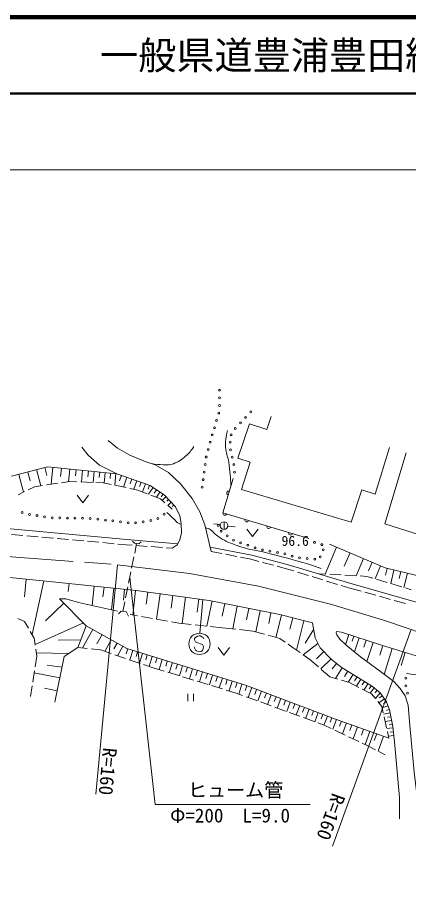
# Model space of a CAD drawing. Units: millimetres at full size, sheet at 1:1000; details may follow other scales. Extents: x 40000 to 680000, y 20000 to 380000.
# Drawn here: x 205878 to 257206, y 266731 to 380000 of the extents above; entities that cross this region are included whole.
import ezdxf
from ezdxf.enums import TextEntityAlignment as Align

# ---------------------------------------------------------------- set-up
doc = ezdxf.new("R2010")
doc.units = ezdxf.units.MM
doc.header["$LTSCALE"] = 1000
doc.linetypes.add('CHAIN', pattern=[18.5, 12, -1.5, 3.5, -1.5])
for name, color, linetype, lineweight in [('M-BGD', 7, 'Continuous', 13), ('M-BMK', 2, 'CHAIN', 13), ('M-STR-HTXT', 7, 'Continuous', 13), ('M-STR-STRC', 7, 'Continuous', 13), ('M-TTL', 2, 'Continuous', 140), ('M-TTL-LINE', 7, 'Continuous', 50)]:
    doc.layers.add(name, color=color, linetype=linetype, lineweight=lineweight)
doc.layers.add('M-BGD-HTXT', color=7, linetype='Continuous')
doc.layers.add('M-TTL-TXT', color=7, linetype='Continuous')
doc.styles.add('ＭＳ ゴシック', font='')
doc.styles.get('ＭＳ ゴシック').set_extended_font_data('MS Gothic')

msp = doc.modelspace()

# ---------------------------------------------------------------- linework, layer by layer
at = {"layer": 'M-BGD'}
for p, q in [((208414, 320656), (208977, 318538)), ((209473, 320937), (209754, 319878)), ((210552, 320963), (210330, 318740)), ((211664, 320852), (211553, 319741)), ((212775, 320741), (212609, 319080)), ((213606, 320658), (213523, 319828)), ((214436, 320575), (214282, 319035)), ((206086, 320037), (206705, 317710)), ((207250, 320346), (207559, 319183)), ((215206, 320498), (215129, 319728)), ((215976, 320421), (215831, 318974)), ((216700, 320349), (216627, 319625)), ((217423, 320276), (217285, 318893)), ((218115, 320207), (218046, 319516)), ((218807, 320138), (218653, 318607)), ((219539, 319915), (219284, 319189)), ((220265, 319659), (219809, 318365)), ((220912, 319431), (220684, 318784)), ((207286, 317993), (208149, 318415)), ((208149, 318415), (209202, 318572)), ((209696, 318646), (211180, 318867)), ((211674, 318941), (212727, 319098)), ((212727, 319098), (213691, 319059)), ((214191, 319039), (215690, 318979)), ((216189, 318959), (217154, 318921)), ((217154, 318921), (218192, 318703)), ((218681, 318601), (220150, 318294)), ((221559, 319203), (221164, 318082)), ((222119, 319005), (221922, 318444)), ((222680, 318807), (222302, 317734)), ((223217, 318618), (223027, 318081)), ((223698, 318321), (223086, 317432)), ((205973, 317352), (206837, 317774)), ((213727, 317323), (214477, 316323)), ((214477, 316323), (215227, 317323)), ((220639, 318191), (221677, 317974)), ((221677, 317974), (222924, 317495)), ((223390, 317315), (224637, 316836)), ((224143, 318015), (223837, 317570)), ((224587, 317709), (224122, 317034)), ((224999, 317425), (224767, 317087)), ((224637, 316836), (225229, 316324)), ((225375, 317099), (224878, 316627)), ((225719, 316737), (225471, 316501)), ((226064, 316374), (225638, 315970)), ((225607, 315997), (226199, 315486)), ((226408, 316011), (226195, 315810)), ((232985, 312817), (232985, 313817)), ((232513, 313480), (231649, 313532)), ((233482, 313257), (234432, 313157)), ((235960, 312870), (236710, 311870)), ((236710, 311870), (237460, 312870)), ((205133, 312168), (206627, 312032)), ((207125, 311987), (208619, 311851)), ((209117, 311806), (210610, 311670)), ((211108, 311624), (212602, 311488)), ((213100, 311443), (214594, 311307)), ((215092, 311262), (216586, 311126)), ((217084, 311080), (218577, 310944)), ((219075, 310899), (220170, 310799)), ((220170, 310799), (220934, 310743)), ((221531, 310969), (221274, 309700)), ((221433, 310706), (222929, 310595)), ((223427, 310558), (224923, 310447)), ((225422, 310410), (226186, 310353)), ((247748, 310488), (246244, 306966)), ((232687, 309657), (231318, 309932)), ((234648, 309264), (233177, 309559)), ((249509, 309736), (248757, 307975)), ((221174, 309210), (220876, 307740)), ((236507, 308892), (235138, 309166)), ((237549, 308618), (236507, 308892)), ((239483, 308111), (238032, 308492)), ((251270, 308984), (250310, 306736)), ((252394, 308504), (251914, 307380)), ((220777, 307250), (220478, 305780)), ((241009, 307711), (239967, 307984)), ((242135, 307366), (241009, 307711)), ((244047, 306779), (242613, 307219)), ((246347, 306960), (245457, 307010)), ((253517, 308024), (252797, 306336)), ((254375, 307706), (254160, 306814)), ((255267, 307490), (254840, 305723)), ((256151, 307277), (255937, 306393)), ((257034, 307063), (256584, 305200)), ((207046, 306308), (206813, 303973)), ((209381, 306075), (207809, 299044)), ((245959, 306193), (244525, 306633)), ((247871, 305606), (246437, 306046)), ((248343, 306848), (246846, 306932)), ((250340, 306735), (248843, 306819)), ((251730, 306656), (250839, 306707)), ((252483, 306430), (251730, 306656)), ((254399, 305856), (252962, 306287)), ((212677, 305730), (212566, 304670)), ((215973, 305385), (215706, 302832)), ((217250, 305251), (217116, 303975)), ((218526, 305118), (218229, 302281)), ((219944, 304969), (219796, 303551)), ((220379, 305290), (220081, 303820)), ((221363, 304821), (221023, 301578)), ((249474, 305114), (248349, 305460)), ((250978, 304702), (249474, 305114)), ((256315, 305281), (254878, 305712)), ((257547, 304911), (256794, 305137)), ((222979, 304605), (222759, 302990)), ((224595, 304386), (224138, 301027)), ((226274, 304158), (226046, 302478)), ((227953, 303930), (227483, 300465)), ((229686, 303695), (229450, 301962)), ((252906, 304172), (251460, 304569)), ((254835, 303643), (253388, 304040)), ((212000, 303124), (209574, 300840)), ((219981, 303330), (219724, 302060)), ((231414, 303436), (230743, 300119)), ((233072, 303100), (232737, 301442)), ((234731, 302765), (234123, 299760)), ((236234, 302461), (235930, 300958)), ((256764, 303113), (255317, 303510)), ((221654, 301466), (220674, 301639)), ((223624, 301118), (222146, 301379)), ((237736, 302157), (237171, 299364)), ((239133, 301875), (238851, 300478)), ((240528, 301582), (239790, 298644)), ((205931, 301152), (206827, 300721)), ((206827, 300721), (207333, 299857)), ((214555, 300543), (208208, 297735)), ((225593, 300770), (224116, 301031)), ((227065, 300510), (226085, 300683)), ((228689, 300342), (227065, 300510)), ((230678, 300138), (229186, 300291)), ((241997, 301213), (241628, 299744)), ((243466, 300845), (242495, 296976)), ((207586, 299426), (208092, 298562)), ((215789, 299689), (214436, 297275)), ((232799, 299919), (231175, 300086)), ((234523, 299728), (232799, 299919)), ((236745, 299481), (235020, 299673)), ((238283, 299058), (236745, 299481)), ((244748, 299752), (243616, 297911)), ((249351, 299034), (248914, 297692)), ((208092, 298562), (208226, 297612)), ((214205, 298325), (211227, 298279)), ((216996, 299012), (216319, 297805)), ((218203, 298336), (217349, 296813)), ((218964, 297909), (218537, 297148)), ((240303, 298503), (238765, 298926)), ((240983, 298030), (240303, 298503)), ((250022, 298815), (249803, 298145)), ((250693, 298597), (250089, 296746)), ((251618, 298295), (251316, 297370)), ((252543, 297993), (251728, 295493)), ((208295, 297117), (208429, 296168)), ((215060, 297203), (213829, 297345)), ((216788, 297003), (215557, 297145)), ((218186, 296530), (216788, 297003)), ((219725, 297482), (219031, 296244)), ((220354, 297158), (220144, 296480)), ((221032, 296948), (220645, 295697)), ((232212, 297314), (232962, 296314)), ((232962, 296314), (233712, 297314)), ((242073, 297272), (241393, 297745)), ((242956, 296656), (242073, 297272)), ((245304, 297856), (243375, 296364)), ((246073, 296787), (245129, 295842)), ((253794, 297588), (253406, 296331)), ((255050, 297200), (254002, 293802)), ((208429, 296168), (208214, 294772)), ((212603, 296519), (208366, 296616)), ((220080, 295888), (218659, 296370)), ((221974, 295247), (220554, 295728)), ((221658, 296754), (221464, 296129)), ((222283, 296560), (221886, 295277)), ((222925, 296362), (222726, 295720)), ((223567, 296163), (223159, 294846)), ((224225, 295959), (224021, 295300)), ((224884, 295755), (224471, 294423)), ((244249, 295754), (243366, 296370)), ((245367, 294780), (244249, 295754)), ((247018, 295842), (245681, 294506)), ((256750, 296676), (256226, 294977)), ((211757, 294753), (209777, 294988)), ((223846, 294613), (222448, 295086)), ((225148, 294217), (223846, 294613)), ((225550, 295549), (225344, 294882)), ((226216, 295342), (225806, 294017)), ((226879, 295137), (226673, 294475)), ((227541, 294932), (227133, 293614)), ((228200, 294728), (227996, 294069)), ((228859, 294524), (228453, 293213)), ((247751, 295248), (247160, 294511)), ((248499, 294672), (247622, 293253)), ((208138, 294278), (207910, 292796)), ((211471, 293341), (208099, 294023)), ((227061, 293636), (225626, 294072)), ((228975, 293054), (227540, 293490)), ((229514, 294321), (229311, 293665)), ((230170, 294118), (229766, 292814)), ((230821, 293916), (230620, 293264)), ((231473, 293714), (231072, 292417)), ((232122, 293513), (231921, 292865)), ((246862, 293478), (245744, 294452)), ((247904, 293169), (246862, 293478)), ((249209, 294233), (248770, 293524)), ((249918, 293794), (249280, 292762)), ((250433, 293473), (250111, 292959)), ((258489, 293715), (256904, 293901)), ((207834, 292301), (207620, 290906)), ((230889, 292473), (229453, 292909)), ((232802, 291891), (231367, 292327)), ((232770, 293312), (232370, 292022)), ((233415, 293112), (233215, 292467)), ((234060, 292913), (233662, 291630)), ((234701, 292714), (234502, 292073)), ((235343, 292515), (234941, 291219)), ((235987, 292303), (235748, 291668)), ((249426, 292719), (248384, 293027)), ((250661, 292098), (249426, 292719)), ((250948, 293151), (250377, 292240)), ((251403, 292866), (251118, 292410)), ((251859, 292581), (251342, 291755)), ((252282, 292315), (252024, 291903)), ((211130, 291655), (209444, 291996)), ((228232, 291268), (228232, 290268)), ((228982, 290268), (228982, 291268)), ((234583, 291350), (233281, 291746)), ((235419, 291045), (234583, 291350)), ((236622, 292064), (236139, 290782)), ((237263, 291823), (237022, 291182)), ((237904, 291582), (237426, 290312)), ((238539, 291343), (238300, 290708)), ((239174, 291104), (238701, 289846)), ((252343, 291252), (251108, 291873)), ((252687, 292023), (252144, 291352)), ((252852, 290620), (252343, 291252)), ((253076, 291709), (252804, 291373)), ((253465, 291394), (252845, 290629)), ((237297, 290359), (235888, 290873)), ((239176, 289673), (237767, 290187)), ((239803, 290867), (239566, 290239)), ((240432, 290631), (239963, 289386)), ((241054, 290397), (240820, 289774)), ((241677, 290162), (241213, 288929)), ((253675, 289599), (253166, 290231)), ((254037, 290575), (253300, 290065)), ((253752, 290986), (253347, 290706)), ((254316, 290161), (253898, 290000)), ((241055, 288987), (239646, 289501)), ((242294, 289930), (242062, 289314)), ((242910, 289698), (242451, 288477)), ((243521, 289469), (243291, 288858)), ((244131, 289239), (243676, 288030)), ((244736, 289012), (244509, 288407)), ((253870, 288734), (253675, 289599)), ((254496, 289694), (253721, 289396)), ((254675, 289228), (254288, 289079)), ((242933, 288301), (241524, 288816)), ((244812, 287615), (243403, 288130)), ((245341, 288784), (244890, 287587)), ((245940, 288559), (245714, 287960)), ((246538, 288334), (246092, 287148)), ((247131, 288110), (246908, 287518)), ((247725, 287890), (247263, 286595)), ((254779, 288740), (253906, 288578)), ((254311, 286784), (253981, 288247)), ((254962, 287757), (254126, 287601)), ((254871, 288248), (254434, 288167)), ((246117, 287138), (245282, 287444)), ((247044, 286699), (246117, 287138)), ((248379, 287656), (248146, 287002)), ((249033, 287423), (248524, 285997)), ((249760, 287163), (249501, 286436)), ((250488, 286904), (249927, 285331)), ((251296, 286616), (251008, 285807)), ((255130, 286771), (254334, 286680)), ((255053, 287265), (254635, 287187)), ((248851, 285842), (247496, 286485)), ((250658, 284985), (249303, 285627)), ((252105, 286327), (251486, 284592)), ((253004, 286006), (252683, 285107)), ((253903, 285686), (253201, 283717)), ((254616, 285431), (254421, 286296)), ((255244, 285778), (254556, 285699)), ((255187, 286274), (254789, 286229)), ((252036, 284331), (251110, 284770)), ((252859, 283897), (252036, 284331)), ((254123, 283230), (253301, 283664))]:
    msp.add_line(p, q, dxfattribs=at)
for points in [[(254694, 323563), (252797, 317451), (251044, 318014), (249668, 313777), (235271, 318045), (236401, 321654), (234782, 322143), (236317, 326679), (238610, 325937), (239167, 327641)], [(217777, 324501), (219008, 323489), (220560, 322579), (222499, 321786), (223949, 321297), (225686, 320302), (227288, 318801), (228806, 316862), (229817, 315108), (230458, 313439), (231318, 309932)], [(218946, 320124), (216647, 321247), (215163, 322545), (214354, 323607)], [(274541, 314120), (273310, 310056), (270595, 310933), (270224, 309786), (267105, 310832), (266902, 310191), (262687, 311608), (262467, 310882), (254070, 313547), (256869, 322872)], [(205120, 319780), (209839, 321035), (218946, 320124), (223321, 318581), (225193, 317291), (226610, 315799)], [(234176, 319507), (232817, 315000), (244098, 311610)], [(116104, 297656), (118447, 298546), (130943, 303149), (137393, 305628), (154264, 313293), (165444, 315923), (179002, 315468), (201616, 313191), (220232, 311497), (226895, 310906)], [(226186, 310353), (226831, 310793), (227206, 311453), (227420, 312347), (227380, 313601), (227193, 314598), (226610, 315799)], [(221003, 311295), (221228, 310995), (221827, 310943), (222120, 311198)], [(231186, 310472), (236650, 309448), (241254, 308217), (249635, 305721), (258960, 303057), (274356, 298690), (283822, 295982)], [(246829, 310881), (254114, 307769), (259919, 306365), (266672, 306138), (272402, 306441), (277789, 307162), (282861, 306176), (284910, 304506), (285770, 302533), (286292, 298132)], [(172078, 307413), (173602, 308391), (175288, 308605), (183023, 308369), (192567, 307751), (209245, 306090), (221487, 304808), (231048, 303509), (240306, 301638), (244606, 300558), (244955, 298580), (245584, 297276), (247046, 295814), (248361, 294758), (250070, 293701), (252476, 292194), (253476, 291385), (254308, 290182), (254702, 289159), (255106, 286978), (255337, 284971), (255994, 277636), (256011, 274870)], [(211433, 303697), (214917, 300178), (213829, 297345), (212036, 296137), (210822, 290134)], [(219005, 302112), (213912, 303225), (212243, 303697), (211433, 303697)], [(219145, 301752), (219495, 302077), (220167, 302028), (220441, 301448)], [(214917, 300178), (220241, 297193), (235797, 292374), (247597, 287935), (254616, 285431)], [(258709, 274466), (257900, 280975), (257360, 287096), (257124, 289766), (256753, 290969), (256068, 291958), (255258, 292880), (253695, 294027), (250896, 296107), (248996, 297613), (248153, 298422), (247771, 298973), (247703, 299254), (247748, 299412), (248400, 299344), (253639, 297636), (261604, 295179), (276047, 290103), (293045, 284336), (308020, 279024), (318820, 275407), (334984, 270475), (345456, 267718), (350110, 266731)]]:
    msp.add_lwpolyline(points, dxfattribs=at)
for centre, radius in [((232375, 331066), 125), ((232390, 330066), 125), ((232404, 329066), 125), ((232291, 328083), 125), ((235824, 327517), 125), ((236501, 328253), 125), ((231732, 326163), 125), ((232012, 327123), 125), ((235147, 326781), 125), ((231453, 325203), 125), ((233935, 325243), 125), ((234469, 326045), 125), ((231173, 324242), 125), ((233808, 324251), 125), ((230894, 323282), 125), ((233838, 323266), 125), ((230641, 322316), 125), ((234053, 322289), 125), ((230508, 321325), 125), ((234267, 321313), 125), ((230242, 319343), 125), ((230375, 320334), 125), ((234362, 320336), 125), ((230108, 318352), 125), ((206530, 315038), 125), ((207477, 314779), 125), ((225152, 314804), 125), ((208465, 314627), 125), ((209453, 314476), 125), ((210444, 314345), 125), ((211443, 314326), 125), ((212443, 314308), 125), ((213443, 314290), 125), ((214443, 314272), 125), ((215443, 314253), 125), ((216438, 314172), 125), ((217431, 314050), 125), ((218423, 313928), 125), ((219416, 313807), 125), ((220408, 313685), 125), ((221400, 313676), 125), ((222388, 313824), 125), ((223377, 313972), 125), ((224314, 314259), 125), ((232985, 313317), 500), ((232234, 313332), 125), ((232597, 312567), 125), ((233413, 311988), 125), ((234228, 311409), 125), ((235168, 311069), 125), ((236110, 310734), 125), ((237052, 310399), 125), ((244854, 311122), 125), ((245806, 310816), 125), ((238014, 310141), 125), ((239000, 309974), 125), ((239986, 309807), 125), ((240964, 309607), 125), ((241913, 309291), 125), ((245614, 309218), 125), ((245985, 310146), 125), ((242887, 309096), 125), ((243882, 308995), 125), ((244877, 308893), 125), ((256830, 293302), 125), ((256823, 292302), 125), ((257041, 291351), 125)]:
    msp.add_circle(centre, radius, dxfattribs=at)
for centre, start, end in [((233598, 317592), 73.2253, 253.2253), ((233097, 314916), 163.27719, 343.27719), ((235970, 314053), 163.27719, 343.27719), ((238843, 313189), 163.27719, 343.27719), ((241716, 312326), 163.27719, 343.27719)]:
    msp.add_arc(centre, 250, start, end, dxfattribs=at)
for points, knots in [([(233454, 325792), (233311, 325281), (233269, 325107), (233218, 324656), (233157, 324124), (233169, 323817), (233229, 323285), (233303, 322635), (233502, 322300), (233611, 321655), (233721, 321006), (233737, 320636), (233791, 319980), (233838, 319416), (233848, 319230), (233882, 318535)], [0, 0, 0, 0, 1, 1, 1, 2, 2, 2, 3, 3, 3, 4, 4, 4, 5, 5, 5, 5]), ([(223419, 321476), (224154, 321351), (224399, 321299), (225034, 321306), (225550, 321312), (225865, 321249), (226349, 321430), (227059, 321695), (227431, 321953), (227990, 322464), (228453, 322887), (228619, 323102), (229024, 323690)], [0, 0, 0, 0, 1, 1, 1, 2, 2, 2, 3, 3, 3, 4, 4, 4, 4]), ([(225494, 315027), (225951, 314607), (226066, 314501), (226434, 314165), (226662, 313957), (226736, 313757), (227018, 313633), (227155, 313573), (227221, 313547), (227383, 313521)], [0, 0, 0, 0, 1, 1, 1, 2, 2, 2, 3, 3, 3, 3]), ([(230567, 312994), (230834, 312954), (230951, 312923), (231171, 312813), (231471, 312663), (231544, 312445), (231801, 312228), (232150, 311934), (232362, 311785), (232756, 311554), (233584, 311068), (234112, 310909), (235016, 310587), (236360, 310109), (237185, 310092), (238569, 309744), (240429, 309276), (241479, 309036), (243313, 308474), (244257, 308184), (244570, 308089), (245718, 307698)], [0, 0, 0, 0, 1, 1, 1, 2, 2, 2, 3, 3, 3, 4, 4, 4, 5, 5, 5, 6, 6, 6, 7, 7, 7, 7])]:
    msp.add_open_spline(points, degree=3, knots=knots, dxfattribs=at)
at = {"layer": 'M-BMK'}
msp.add_lwpolyline([(201226, 309527), (219023, 308176), (228447, 307021), (237516, 305380), (246942, 303027), (253785, 300967), (257535, 299694), (265996, 296705), (269011, 295599), (275421, 293449), (283295, 290600), (303141, 283531), (318259, 278270), (323891, 276379), (331332, 274166), (338105, 272334)], dxfattribs=at)
at = {"layer": 'M-STR-HTXT'}
for p, q in [((73586, 360000), (283029, 360000)), ((219023, 308176), (216196, 278068)), ((223952, 276731), (220622, 306488)), ((257535, 299694), (247211, 271271)), ((244276, 276731), (223952, 276731))]:
    msp.add_line(p, q, dxfattribs=at)
at = {"layer": 'M-STR-STRC'}
for p, q in [((229827, 299206), (230226, 303621)), ((229132, 298488), (229109, 298329)), ((229109, 298329), (229229, 298074)), ((229312, 298682), (229132, 298488)), ((229229, 298074), (229441, 297971)), ((229495, 298812), (229312, 298682)), ((229441, 297971), (230186, 297707)), ((229728, 298859), (229495, 298812)), ((229890, 298837), (229728, 298859)), ((230092, 298735), (229890, 298837)), ((230245, 298631), (230092, 298735)), ((230293, 298474), (230245, 298631)), ((229113, 297245), (229058, 297398)), ((229230, 296996), (229113, 297245)), ((229375, 296893), (229230, 296996)), ((229579, 296788), (229375, 296893)), ((229748, 296764), (229579, 296788)), ((229982, 296804), (229748, 296764)), ((230157, 296939), (229982, 296804)), ((230256, 297147), (230157, 296939)), ((230186, 297707), (230298, 297466)), ((230298, 297466), (230256, 297147))]:
    msp.add_line(p, q, dxfattribs=at)
msp.add_circle((229772, 297807), 1400, dxfattribs=at)
at = {"layer": 'M-TTL'}
msp.add_line((680000, 380000), (40000, 380000), dxfattribs=at)
at = {"layer": 'M-TTL-LINE'}
msp.add_line((40000, 370000), (680000, 370000), dxfattribs=at)

# ---------------------------------------------------------------- texts
at = {"layer": 'M-BGD-HTXT', "style": 'ＭＳ ゴシック'}
msp.add_text('96.6', height=1320, dxfattribs=at).set_placement((240524, 310263), align=Align.BOTTOM_LEFT)
at = {"layer": 'M-STR-HTXT', "style": 'ＭＳ ゴシック'}
for rotation, p in [(264.637, (217757, 281060)), (250.038, (246999, 275104))]:
    msp.add_text('R=160', height=1833, rotation=rotation, dxfattribs=at).set_placement(p, align=Align.MIDDLE_CENTER)
msp.add_text('ヒューム管', height=1833, dxfattribs=at).set_placement((234506, 277161), align=Align.BOTTOM_CENTER)
msp.add_text('Φ=200\u3000L=9.0', height=1833, dxfattribs=at).set_placement((225917, 273819), align=Align.BOTTOM_LEFT)
at = {"layer": 'M-TTL-TXT', "style": 'ＭＳ ゴシック'}
msp.add_text('一般県道豊浦豊田線', height=3666, dxfattribs=at).set_placement((216734, 375000), align=Align.MIDDLE_LEFT)

doc.saveas('drawing.dxf')
